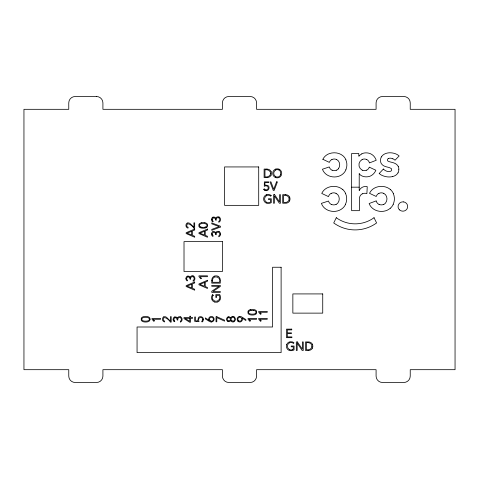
<?xml version="1.0" encoding="UTF-8"?>
<svg xmlns="http://www.w3.org/2000/svg" width="479" height="479" viewBox="0 0 479 479"><rect width="100%" height="100%" fill="white"/><g stroke="black" fill="none" stroke-linecap="round" stroke-linejoin="round"><path stroke-width="0.72" d="M361.819 153.915A9.394 9.394 0 0 0 358.873 156.256L358.765 153.496L351.646 153.496L351.646 210.67L359.394 210.67L359.394 198.605A5.993 5.993 0 0 1 359.693 196.965A5.227 5.227 0 0 1 360.519 195.318A5.383 5.383 0 0 1 362.304 193.869M203.437 319.499L203.012 321.068A2.814 2.814 0 0 1 202.054 321.966L201.659 321.211A1.916 1.916 0 0 0 202.377 320.583A1.808 1.808 0 0 0 202.683 319.691M336.318 217.676L333.719 222.963A36.548 36.548 0 0 0 376.602 222.957L374.009 217.676M338.33 168.824C340.641 166.039 339.994 161.106 336.599 159.489M248.906 311.314L248.823 311.41A1.251 1.251 0 0 0 248.607 311.853L248.607 312.637A1.257 1.257 0 0 0 248.906 313.182A2.269 2.269 0 0 0 249.415 313.589L249.798 313.775A4.946 4.946 0 0 0 251.008 314.068A10.346 10.346 0 0 0 253.619 314.08A4.85 4.85 0 0 0 254.822 313.781L255.073 313.655A2.281 2.281 0 0 0 255.702 313.182M379.218 173.452L383.416 169.027M271.186 195.612L270.581 196.216A3.131 3.131 0 0 0 269.671 195.552A3.072 3.072 0 0 0 269.204 195.372L268.497 195.24A4.515 4.515 0 0 0 267.911 195.228L267.336 195.3A3.209 3.209 0 0 0 266.635 195.528M390.337 208.197C384.002 213.909 372.141 211.832 369.147 203.515L376.141 200.899M206.299 227.633L206.599 227.459A2.742 2.742 0 0 0 207.317 226.777L207.557 224.537A1.916 1.916 0 0 0 207.317 224.094A2.79 2.79 0 0 0 206.455 223.322L206.299 223.232A5.012 5.012 0 0 0 204.862 222.777M388.319 158.579L387.93 158.818A1.347 1.347 0 0 0 387.517 159.423L387.445 159.752A2.006 2.006 0 0 0 387.433 160.112L387.469 160.333A1.287 1.287 0 0 0 387.816 160.98L388.978 161.573A22.591 22.591 0 0 0 390.565 162.028L391.582 162.273A17.172 17.172 0 0 1 394.163 163.052A9.203 9.203 0 0 1 396.516 164.369A6.449 6.449 0 0 1 398.205 166.381M205.731 226.962L205.988 226.842A2.281 2.281 0 0 0 206.617 226.369A1.263 1.263 0 0 0 206.91 225.825L206.91 225.04A1.269 1.269 0 0 0 206.611 224.501A2.227 2.227 0 0 0 206.108 224.094L205.731 223.909A5.03 5.03 0 0 0 204.533 223.609A9.67 9.67 0 0 0 201.922 223.603A5.131 5.131 0 0 0 200.707 223.903L200.45 224.028A2.329 2.329 0 0 0 199.815 224.501L199.737 224.597A1.251 1.251 0 0 0 199.521 225.04L199.521 225.825A1.257 1.257 0 0 0 199.821 226.369A2.269 2.269 0 0 0 200.33 226.777L200.713 226.962M292.525 349.682L293.214 349.365L293.214 346.772L291.226 346.772L291.226 346.018L294.082 346.018L294.082 349.862A5.55 5.55 0 0 1 292.777 350.43A6.724 6.724 0 0 1 290.903 350.688L290.43 350.67A4.503 4.503 0 0 1 289.322 350.436A4.287 4.287 0 0 1 286.771 348.011A4.503 4.503 0 0 1 286.502 346.916L286.472 346.688A5.508 5.508 0 0 1 286.454 345.964L286.502 345.497A4.437 4.437 0 0 1 286.711 344.617M232.189 316.613L232.572 316.529A2.982 2.982 0 0 1 233.129 316.499L233.267 316.511A2.179 2.179 0 0 1 234.009 316.721M250.283 309.668L250.679 309.584A9.652 9.652 0 0 1 253.948 309.584A5.012 5.012 0 0 1 255.391 310.039L255.541 310.135A2.79 2.79 0 0 1 256.409 310.907A1.916 1.916 0 0 1 256.642 311.35L256.403 313.589A2.742 2.742 0 0 1 255.684 314.272L255.385 314.452A4.748 4.748 0 0 1 254.145 314.865L253.948 314.907A10.083 10.083 0 0 1 250.679 314.907A4.892 4.892 0 0 1 249.236 314.458L249.08 314.362A2.844 2.844 0 0 1 248.212 313.589A1.892 1.892 0 0 1 247.972 313.146L247.972 311.35A1.904 1.904 0 0 1 248.212 310.907A2.844 2.844 0 0 1 249.08 310.135L249.236 310.051A4.73 4.73 0 0 1 250.283 309.668M201.593 222.771L201.198 222.849A4.73 4.73 0 0 0 200.15 223.232L199.994 223.322A2.844 2.844 0 0 0 199.126 224.094A1.904 1.904 0 0 0 198.887 224.537L198.887 226.333A1.892 1.892 0 0 0 199.126 226.771A2.844 2.844 0 0 0 199.994 227.549L200.15 227.633M192.109 275.838L191.361 276.024A1.82 1.82 0 0 0 190.905 276.323L190.774 276.449A2.215 2.215 0 0 0 190.301 277.203L190.127 277.395A2 2 0 0 0 189.612 276.599L189.492 276.491A1.778 1.778 0 0 0 188.918 276.173L188.409 276.078A2.808 2.808 0 0 0 187.948 276.084L187.696 276.12A2.054 2.054 0 0 0 187.349 276.221M266.941 169.075L264.109 169.075L264.109 177.607L266.941 177.607M359.226 173.715L359.208 190.576A7.748 7.748 0 0 1 361.753 187.624A6.7 6.7 0 0 1 365.579 186.499L366.447 186.529A3.916 3.916 0 0 1 367.237 186.666L366.902 193.522A6.041 6.041 0 0 0 365.824 193.324L364.92 193.288A5.712 5.712 0 0 0 362.28 193.815M351.646 187.175L359.13 187.175M285.55 194.684L282.712 194.684L282.712 203.222L285.55 203.222A4.556 4.556 0 0 0 289.699 200.857M308.35 350.478L305.512 350.478L305.512 341.94L308.35 341.94A4.539 4.539 0 0 1 312.553 344.407M266.204 190.63L264.642 190.211M322.888 159.321L329.36 162.387A5.323 5.323 0 0 1 331.929 159.465M383.763 193.336C387.283 195.007 387.954 200.114 385.559 202.994A5.275 5.275 0 0 1 383.811 204.383M336.06 193.336C339.581 195.007 340.246 200.114 337.857 202.994A5.275 5.275 0 0 1 336.108 204.383M242.176 318.14L245.901 320.535L245.901 319.535L242.152 317.212A7.604 7.604 0 0 0 241.069 316.667A3.311 3.311 0 0 0 239.835 316.439M209.078 320.307L205.353 317.906L205.353 318.912L209.101 321.235A7.604 7.604 0 0 0 210.191 321.78A3.317 3.317 0 0 0 211.568 322.002M174.524 320.894C175.296 321.223 174.278 322.259 173.877 321.385A2.383 2.383 0 0 1 173.458 320.828A2.682 2.682 0 0 1 173.206 320.17L173.147 319.81A3.467 3.467 0 0 1 173.129 319.301M390.565 189.696C384.487 184.223 373.075 185.577 369.507 193.306L376.219 196.486A5.532 5.532 0 0 1 378.931 193.3M342.862 189.696C336.755 184.187 325.247 185.601 321.744 193.426L328.474 196.618A5.55 5.55 0 0 1 331.223 193.294M212.682 294.675L213.287 295.28M242.152 318.164L242.362 318.619A2.688 2.688 0 0 1 237.865 321.235M209.101 320.283L208.898 319.828M263.743 189.247L264.498 188.858A1.916 1.916 0 0 0 265.127 189.57A1.808 1.808 0 0 0 266.019 189.882M211.754 280.317L211.754 283.149L220.292 283.149L220.292 280.317A4.556 4.556 0 0 0 217.927 276.161M188.181 276.928A2.054 2.054 0 0 1 188.475 276.934L188.75 276.988A1.323 1.323 0 0 1 189.48 277.509A1.856 1.856 0 0 1 189.75 278.143A3.694 3.694 0 0 1 189.834 278.964L190.582 279.287L190.582 278.916A3.694 3.694 0 0 1 190.672 278.095A2.179 2.179 0 0 1 190.965 277.383A1.539 1.539 0 0 1 191.504 276.886L192.085 276.706A2.269 2.269 0 0 1 192.426 276.7A1.772 1.772 0 0 1 193.091 276.85A1.886 1.886 0 0 1 194.139 278.491A2.275 2.275 0 0 1 194.133 278.892A1.97 1.97 0 0 1 193.809 279.736A1.838 1.838 0 0 1 193.139 280.335L193.151 281.281L193.899 280.832A2.688 2.688 0 0 0 194.785 279.461L194.869 279.035A3.622 3.622 0 0 0 194.899 278.58A2.754 2.754 0 0 0 193.444 275.994M186.708 278.874A1.688 1.688 0 0 1 188.169 276.856M186.678 278.88A1.712 1.712 0 0 0 187.325 280.035C188.109 280.347 187.079 281.401 186.678 280.526A2.383 2.383 0 0 1 186.259 279.964A2.682 2.682 0 0 1 186.014 279.305L185.948 278.946A3.467 3.467 0 0 1 185.93 278.443M185.978 278.437A2.485 2.485 0 0 1 187.301 276.144M192.109 275.838A3.096 3.096 0 0 1 192.618 275.844L192.899 275.886A2.275 2.275 0 0 1 193.408 276.054M213.263 295.309A3.072 3.072 0 0 0 212.442 296.657L212.317 297.363A4.515 4.515 0 0 0 212.305 297.95L212.377 298.531A3.209 3.209 0 0 0 212.598 299.225M212.67 294.699A3.856 3.856 0 0 0 211.706 296.375L211.562 298.231A4.443 4.443 0 0 0 211.874 299.531A4.335 4.335 0 0 0 214.43 301.962M214.436 301.95A4.437 4.437 0 0 0 215.316 302.159L215.784 302.207A5.508 5.508 0 0 0 216.502 302.189L216.736 302.165A4.503 4.503 0 0 0 217.819 301.878M217.825 301.89A4.287 4.287 0 0 0 220.268 299.345A4.503 4.503 0 0 0 220.484 298.237L220.508 297.758A6.724 6.724 0 0 0 220.25 295.884A5.55 5.55 0 0 0 219.681 294.579L215.831 294.579L215.831 297.435L216.592 297.435L216.592 295.447L219.184 295.447L219.496 296.136A5.209 5.209 0 0 1 219.735 297.746L219.663 298.531A3.209 3.209 0 0 1 219.436 299.225M219.364 299.189A3.73 3.73 0 0 1 212.682 299.189M211.802 280.311A4.539 4.539 0 0 1 214.227 276.108M214.281 276.221A4.263 4.263 0 0 1 217.879 276.263M215.37 233.638A3.694 3.694 0 0 1 215.442 234.459L216.191 234.788L216.191 234.411A3.694 3.694 0 0 1 216.28 233.59A2.179 2.179 0 0 1 216.574 232.878A1.539 1.539 0 0 1 217.113 232.381L217.7 232.207A2.269 2.269 0 0 1 218.035 232.195A1.772 1.772 0 0 1 218.705 232.345A1.886 1.886 0 0 1 219.753 233.986A2.275 2.275 0 0 1 219.741 234.393A1.97 1.97 0 0 1 219.418 235.231A1.838 1.838 0 0 1 218.753 235.83L218.759 236.776L219.508 236.327A2.688 2.688 0 0 0 220.394 234.955L220.484 234.53A3.622 3.622 0 0 0 220.508 234.075M215.358 233.638A1.856 1.856 0 0 0 215.095 233.004A1.323 1.323 0 0 0 214.358 232.483L214.083 232.435A2.054 2.054 0 0 0 213.79 232.423A1.688 1.688 0 0 0 212.317 234.369M212.287 234.375A1.712 1.712 0 0 0 212.933 235.53C213.718 235.848 212.694 236.901 212.293 236.021A2.383 2.383 0 0 1 211.868 235.458A2.682 2.682 0 0 1 211.622 234.806L211.562 234.441A3.467 3.467 0 0 1 211.538 233.938M211.586 233.932A2.485 2.485 0 0 1 212.916 231.638M212.957 231.716A2.054 2.054 0 0 1 213.305 231.614L213.562 231.579A2.808 2.808 0 0 1 214.017 231.573L214.526 231.674A1.778 1.778 0 0 1 215.101 231.986L215.227 232.099A2 2 0 0 1 215.736 232.89L215.909 232.698A2.215 2.215 0 0 1 216.382 231.944L216.514 231.818A1.82 1.82 0 0 1 216.969 231.519L217.717 231.333A3.096 3.096 0 0 1 218.226 231.339L218.508 231.381A2.275 2.275 0 0 1 219.023 231.549M219.053 231.489A2.754 2.754 0 0 1 220.478 234.069M215.37 219.137A3.694 3.694 0 0 1 215.442 219.951L216.191 220.28L216.191 219.909A3.694 3.694 0 0 1 216.28 219.089A2.179 2.179 0 0 1 216.574 218.376A1.539 1.539 0 0 1 217.113 217.873L217.7 217.7A2.269 2.269 0 0 1 218.035 217.694A1.772 1.772 0 0 1 218.705 217.843M215.358 219.137A1.856 1.856 0 0 0 215.095 218.502A1.323 1.323 0 0 0 214.358 217.981L214.083 217.927A2.054 2.054 0 0 0 213.79 217.921M212.317 219.861A1.688 1.688 0 0 1 213.778 217.849M212.287 219.867A1.712 1.712 0 0 0 212.933 221.023C213.718 221.34 212.694 222.394 212.293 221.514A2.383 2.383 0 0 1 211.868 220.957A2.682 2.682 0 0 1 211.622 220.298L211.562 219.939A3.467 3.467 0 0 1 211.538 219.43M211.586 219.43A2.485 2.485 0 0 1 212.916 217.131M212.957 217.215A2.054 2.054 0 0 1 213.305 217.113L213.562 217.071A2.808 2.808 0 0 1 214.017 217.065L214.526 217.167A1.778 1.778 0 0 1 215.101 217.484L215.227 217.592A2 2 0 0 1 215.736 218.388L215.909 218.19A2.215 2.215 0 0 1 216.382 217.442L216.514 217.316A1.82 1.82 0 0 1 216.969 217.011L217.717 216.825A3.096 3.096 0 0 1 218.226 216.831L218.508 216.873A2.275 2.275 0 0 1 219.023 217.041M219.053 216.981A2.754 2.754 0 0 1 220.478 219.568A3.622 3.622 0 0 1 220.484 220.023L220.394 220.448A2.688 2.688 0 0 1 219.508 221.825L218.759 222.268L218.753 221.322A1.838 1.838 0 0 0 219.418 220.729A1.97 1.97 0 0 0 219.741 219.885A2.275 2.275 0 0 0 219.759 219.478A1.886 1.886 0 0 0 218.711 217.825M201.593 222.771A9.652 9.652 0 0 1 204.862 222.771M206.299 227.639A4.748 4.748 0 0 1 205.06 228.052L204.862 228.094A10.083 10.083 0 0 1 201.593 228.094A4.892 4.892 0 0 1 200.15 227.645M201.922 227.256A4.946 4.946 0 0 1 200.707 226.962M204.533 227.268A10.346 10.346 0 0 1 201.922 227.262M205.736 226.962A4.85 4.85 0 0 1 204.533 227.256M187.211 223.034A2.617 2.617 0 0 0 185.972 225.471A2.623 2.623 0 0 0 188.007 228.13L188.181 227.238L187.72 227.088A1.898 1.898 0 0 1 187.091 226.633L186.99 226.513A1.587 1.587 0 0 1 186.726 225.962C186.505 220.544 193.863 227.01 193.779 228.309L194.684 228.309L194.684 222.849L193.911 222.849L193.911 227.369L190.654 224.088A13.514 13.514 0 0 0 190.301 223.765A3.581 3.581 0 0 0 189.043 223.016A2.557 2.557 0 0 0 188.002 222.927L187.612 222.992A2.012 2.012 0 0 0 187.259 223.118M286.699 344.617A4.335 4.335 0 0 1 289.13 342.048A4.443 4.443 0 0 1 290.436 341.743L292.286 341.892A3.856 3.856 0 0 1 292.687 342.024A3.826 3.826 0 0 1 293.992 342.862L293.382 343.473A3.072 3.072 0 0 0 292.004 342.629L291.298 342.497A4.515 4.515 0 0 0 290.711 342.485L290.136 342.557A3.209 3.209 0 0 0 289.436 342.784M292.531 349.688A5.209 5.209 0 0 1 290.915 349.915L290.136 349.844A3.209 3.209 0 0 1 289.436 349.622M289.472 349.544A3.73 3.73 0 0 1 289.478 342.862M312.446 344.467A4.263 4.263 0 0 1 312.398 348.059M312.5 348.113A4.556 4.556 0 0 1 308.35 350.436M163.734 316.841A2.617 2.617 0 0 0 162.495 319.277A2.623 2.623 0 0 0 164.531 321.936L164.71 321.044L164.243 320.9A1.898 1.898 0 0 1 163.614 320.439L163.519 320.319A1.587 1.587 0 0 1 163.249 319.768C163.07 314.248 170.332 320.948 170.302 322.116L171.207 322.116L171.207 316.655L170.434 316.655L170.434 321.175L167.177 317.9A13.514 13.514 0 0 0 166.824 317.571A3.581 3.581 0 0 0 165.566 316.823A2.557 2.557 0 0 0 164.525 316.739L164.135 316.799A2.012 2.012 0 0 0 163.788 316.924M175.374 317.793A2.054 2.054 0 0 1 175.667 317.799L175.943 317.852A1.323 1.323 0 0 1 176.673 318.373A1.856 1.856 0 0 1 176.943 319.008A3.694 3.694 0 0 1 177.026 319.822L177.781 320.152L177.781 319.78A3.694 3.694 0 0 1 177.871 318.96A2.179 2.179 0 0 1 178.164 318.248A1.539 1.539 0 0 1 178.703 317.745L179.284 317.571A2.269 2.269 0 0 1 179.619 317.565A1.772 1.772 0 0 1 180.29 317.715A1.886 1.886 0 0 1 181.337 319.349A2.275 2.275 0 0 1 181.325 319.756A1.97 1.97 0 0 1 181.002 320.601A1.838 1.838 0 0 1 180.338 321.193L180.344 322.139L181.092 321.696A2.688 2.688 0 0 0 181.978 320.319L182.068 319.894A3.622 3.622 0 0 0 182.092 319.439A2.754 2.754 0 0 0 180.637 316.853M173.901 319.733A1.688 1.688 0 0 1 175.368 317.721M174.518 320.894A1.712 1.712 0 0 1 173.877 319.738M173.17 319.301A2.485 2.485 0 0 1 174.5 317.002M174.542 317.086A2.054 2.054 0 0 1 174.895 316.984L175.146 316.942A2.808 2.808 0 0 1 175.601 316.936L176.11 317.038A1.778 1.778 0 0 1 176.685 317.355L176.811 317.463A2 2 0 0 1 177.32 318.26L177.493 318.062A2.215 2.215 0 0 1 177.966 317.314L178.098 317.188A1.82 1.82 0 0 1 178.553 316.882L179.302 316.697A3.096 3.096 0 0 1 179.811 316.703L180.092 316.745A2.275 2.275 0 0 1 180.607 316.912M198.599 319.559A3.814 3.814 0 0 0 199.096 321.433L194.684 321.355L194.684 317.002L195.456 317.002L195.456 320.565C199.857 322.726 196.324 316.415 200.432 316.673A2.886 2.886 0 0 1 203.521 319.499M198.623 319.559A2.072 2.072 0 0 1 200.767 317.493A2.072 2.072 0 0 1 202.767 319.697M208.742 319.864A2.736 2.736 0 0 1 210.874 316.487A2.736 2.736 0 0 1 214.107 318.828A2.736 2.736 0 0 1 211.562 321.906M255.702 313.182A1.263 1.263 0 0 0 255.996 312.637L255.996 311.853A1.269 1.269 0 0 0 255.696 311.314A2.227 2.227 0 0 0 255.193 310.907L254.816 310.721A5.03 5.03 0 0 0 253.619 310.422M251.008 310.416A9.67 9.67 0 0 1 253.619 310.41M251.008 310.422A5.131 5.131 0 0 0 249.793 310.721L249.535 310.841A2.329 2.329 0 0 0 248.9 311.314M237.949 321.152A2.814 2.814 0 0 1 239.835 316.356M232.153 316.643A2.167 2.167 0 0 0 231.483 316.99L231.243 317.2A2.167 2.167 0 0 0 230.764 317.942L230.71 318.116A2 2 0 0 0 228.836 316.87M233.968 316.799A2.778 2.778 0 0 1 233.968 321.672M234.009 321.75A2.179 2.179 0 0 1 233.267 321.96L233.129 321.972A2.377 2.377 0 0 1 230.662 320.373M230.716 320.367A2 2 0 0 1 228.758 321.601M228.758 321.643A2.287 2.287 0 0 1 227.812 321.457M227.848 321.391A2.407 2.407 0 0 1 227.95 317.032M227.92 316.966A2.287 2.287 0 0 1 228.836 316.829M285.55 194.731A4.539 4.539 0 0 1 289.753 197.15M289.645 197.204A4.263 4.263 0 0 1 289.597 200.803M271.162 195.594A3.856 3.856 0 0 0 269.485 194.636L267.635 194.486A4.443 4.443 0 0 0 266.33 194.803M266.33 194.791A4.335 4.335 0 0 0 263.899 197.36A4.437 4.437 0 0 0 263.701 198.24L263.654 198.707A5.508 5.508 0 0 0 263.672 199.432L263.695 199.659A4.503 4.503 0 0 0 263.983 200.749A4.287 4.287 0 0 0 266.516 203.192A4.503 4.503 0 0 0 267.629 203.413L268.102 203.437A6.724 6.724 0 0 0 269.976 203.18A5.55 5.55 0 0 0 271.282 202.605L271.282 198.761L268.426 198.761L268.426 199.515L270.413 199.515L270.413 202.108L269.725 202.425A5.209 5.209 0 0 1 268.114 202.659L267.336 202.587A3.209 3.209 0 0 1 266.635 202.366M266.671 202.288A3.73 3.73 0 0 1 266.677 195.606M266.15 185.792A3.814 3.814 0 0 0 264.276 186.295L264.348 181.876L268.701 181.876L268.701 182.649L265.144 182.649C262.983 187.049 269.294 183.517 269.036 187.63A2.886 2.886 0 0 1 266.204 190.714M266.15 185.822A2.072 2.072 0 0 1 268.21 187.966A2.072 2.072 0 0 1 266.013 189.965M264.612 190.235A2.886 2.886 0 0 1 263.695 189.253M278.754 169.829A3.862 3.862 0 0 1 280.425 174.721M278.706 169.919A3.209 3.209 0 0 0 278.006 169.692L276.449 169.692A3.209 3.209 0 0 0 275.748 169.919M275.79 176.673A3.73 3.73 0 0 1 275.79 169.997M275.748 176.751A3.209 3.209 0 0 0 276.449 176.979L278.006 176.979A3.209 3.209 0 0 0 278.706 176.751A3.455 3.455 0 0 0 280.526 174.763M275.461 177.493A4.443 4.443 0 0 0 276.76 177.805A5.161 5.161 0 0 0 277.694 177.805A4.443 4.443 0 0 0 278.79 177.571A4.335 4.335 0 0 0 281.353 175.14A4.437 4.437 0 0 0 281.628 174.051L281.658 173.817A5.401 5.401 0 0 0 281.658 172.865L281.628 172.632A4.437 4.437 0 0 0 281.418 171.751A4.335 4.335 0 0 0 279 169.183M275.455 177.499A4.335 4.335 0 0 1 273.024 174.937A4.437 4.437 0 0 1 272.832 174.051L272.802 173.817A5.401 5.401 0 0 1 272.802 172.865L272.826 172.632A4.437 4.437 0 0 1 273.114 171.542A4.335 4.335 0 0 1 275.664 169.105M275.664 169.111A4.443 4.443 0 0 1 276.76 168.877A5.161 5.161 0 0 1 277.694 168.877A4.443 4.443 0 0 1 278.994 169.189M266.947 169.117A4.539 4.539 0 0 1 271.15 171.542M271.036 171.596A4.263 4.263 0 0 1 270.994 175.194M271.096 175.248A4.556 4.556 0 0 1 266.947 177.565M342.874 189.684A11.64 11.64 0 0 1 345.688 193.624M345.628 193.648A12.825 12.825 0 0 1 345.479 204.282M345.563 204.317A11.825 11.825 0 0 1 342.647 208.215C336.252 213.933 324.307 211.802 321.391 203.377L328.48 201.03A5.676 5.676 0 0 0 331.402 204.491M336.09 204.341A5.473 5.473 0 0 1 331.444 204.401M331.264 193.378A5.473 5.473 0 0 1 336.042 193.378M366.663 159.501A5.107 5.107 0 0 1 368.423 160.884A5.64 5.64 0 0 1 369.333 162.638L369.429 162.932L376.195 160.279A11.951 11.951 0 0 0 374.213 156.621A10.227 10.227 0 0 0 370.632 153.819A10.502 10.502 0 0 0 366.16 152.879A9.023 9.023 0 0 0 361.777 153.837M362.076 159.531A5.221 5.221 0 0 1 366.651 159.531M362.226 170.153A5.928 5.928 0 0 1 362.106 159.579M366.651 170.129A5.215 5.215 0 0 1 362.202 170.189M366.669 170.165A5 5 0 0 0 368.417 168.758A5.784 5.784 0 0 0 369.273 167.135L375.853 170.255A11.059 11.059 0 0 1 370.704 175.907A10.239 10.239 0 0 1 366.118 176.835A9.622 9.622 0 0 1 361.908 175.919A7.221 7.221 0 0 1 359.196 173.733M390.577 189.684A11.64 11.64 0 0 1 393.397 193.624M393.331 193.648A12.825 12.825 0 0 1 393.187 204.282M393.265 204.317A11.825 11.825 0 0 1 390.355 208.215M379.105 204.491A5.676 5.676 0 0 1 376.207 201.024M383.793 204.341A5.473 5.473 0 0 1 379.146 204.401M378.967 193.378A5.473 5.473 0 0 1 383.745 193.378M322.84 159.291A11.55 11.55 0 0 1 329.408 153.603C333.977 152.005 339.497 152.693 343.168 155.974A11.215 11.215 0 0 1 345.898 159.77M345.844 159.788A12.466 12.466 0 0 1 345.832 169.794M345.898 169.823A11.394 11.394 0 0 1 343.18 173.673C337.066 179.415 325.319 177.452 322.439 169.237L329.271 166.931A5.91 5.91 0 0 0 330.384 168.931A5.071 5.071 0 0 0 332.115 170.225M336.623 170.123A5.287 5.287 0 0 1 332.133 170.183M338.336 168.83A5.083 5.083 0 0 1 336.641 170.165M331.965 159.537A5.287 5.287 0 0 1 336.575 159.537M374.045 217.723A32.159 32.159 0 0 1 336.282 217.723M399.468 209.826A5.012 5.012 0 0 0 403.132 211.131A4.73 4.73 0 0 0 405.875 210.137A5.263 5.263 0 0 0 406.39 209.652L406.551 209.479A4.323 4.323 0 0 0 407.569 207.233L407.593 206.994A5.377 5.377 0 0 0 407.593 206.024L407.569 205.79A4.359 4.359 0 0 0 406.396 203.371A5.233 5.233 0 0 0 406.048 203.048A4.73 4.73 0 0 0 403.372 201.893M399.462 209.85A4.503 4.503 0 0 1 399.504 203.288A5.179 5.179 0 0 1 401.139 202.216A4.76 4.76 0 0 1 403.366 201.91M392.858 158.765A8.43 8.43 0 0 1 395.013 160.214L399.115 155.98A10.921 10.921 0 0 0 394.977 153.603A16.064 16.064 0 0 0 389.99 152.783A13.137 13.137 0 0 0 386.679 153.22A10.011 10.011 0 0 0 383.643 154.555A7.407 7.407 0 0 0 381.41 156.914M388.301 158.531A5.329 5.329 0 0 1 392.816 158.842M398.235 166.363A6.029 6.029 0 0 1 398.809 169.207M398.797 169.213A7.413 7.413 0 0 1 398.031 172.865M397.971 172.835A7.179 7.179 0 0 1 395.72 175.242A9.796 9.796 0 0 1 392.588 176.547M392.594 176.589A16.106 16.106 0 0 1 383.685 176.032A11.598 11.598 0 0 1 379.194 173.482M383.404 169.039A8.46 8.46 0 0 0 385.888 170.841A6.922 6.922 0 0 0 388.984 171.584A4.119 4.119 0 0 0 390.78 171.147L391.086 170.967A1.431 1.431 0 0 0 391.553 170.35L391.636 169.249A1.467 1.467 0 0 0 391.331 168.614L389.774 167.752A26.477 26.477 0 0 0 387.445 167.099L387.158 167.021A17.609 17.609 0 0 1 384.787 166.291A6.85 6.85 0 0 1 381.08 163.171A6.011 6.011 0 0 1 380.571 160.405A6.957 6.957 0 0 1 381.356 156.884M212.526 280.437L212.526 282.281L219.52 282.281C221.753 276.754 212.46 274.437 212.526 280.437M270.509 173.338C270.629 176.158 267.342 177.404 264.977 176.835L264.977 169.847C267.342 169.279 270.629 170.524 270.509 173.338M289.118 198.953C289.232 201.773 285.945 203.012 283.58 202.449L283.58 195.456C285.945 194.887 289.232 196.133 289.118 198.953M311.919 346.209C312.033 349.029 308.745 350.269 306.38 349.706L306.38 342.713C308.745 342.144 312.033 343.389 311.919 346.209M150.083 319.236L149.699 320.583A2.742 2.742 0 0 1 148.981 321.265L148.676 321.445A4.748 4.748 0 0 1 147.442 321.858L147.245 321.9A10.083 10.083 0 0 1 143.969 321.9A4.892 4.892 0 0 1 142.526 321.451L142.377 321.355A2.844 2.844 0 0 1 141.503 320.583A1.892 1.892 0 0 1 141.263 320.14L141.263 318.343A1.904 1.904 0 0 1 141.503 317.9A2.844 2.844 0 0 1 142.377 317.128L142.526 317.038A4.73 4.73 0 0 1 143.574 316.661L143.969 316.577A9.652 9.652 0 0 1 147.245 316.577A5.012 5.012 0 0 1 148.682 317.032L148.831 317.128A2.79 2.79 0 0 1 149.699 317.9A1.916 1.916 0 0 1 149.933 318.343L150.083 319.236M149.334 319.236L149.286 319.631A1.263 1.263 0 0 1 148.993 320.176A2.281 2.281 0 0 1 148.364 320.649L148.113 320.768A4.85 4.85 0 0 1 146.909 321.062A10.346 10.346 0 0 1 144.299 321.068A4.946 4.946 0 0 1 143.089 320.774L142.712 320.583A2.269 2.269 0 0 1 142.197 320.176A1.257 1.257 0 0 1 141.898 319.631L141.898 318.846A1.251 1.251 0 0 1 142.113 318.403L142.197 318.307A2.329 2.329 0 0 1 142.832 317.834L143.089 317.715A5.131 5.131 0 0 1 144.299 317.415A9.67 9.67 0 0 1 146.909 317.403A5.03 5.03 0 0 1 148.113 317.715L148.484 317.9A2.227 2.227 0 0 1 148.993 318.307A1.269 1.269 0 0 1 149.286 318.846L149.334 319.236M276.515 181.876L273.743 189.295L270.946 181.876L270.006 181.876L273.264 190.414L274.18 190.414L277.443 181.876L276.515 181.876M201.336 278.239L200.737 278.772L198.953 276.599L198.953 275.826L207.485 275.826L207.485 276.694L200.024 276.694L201.336 278.239M154.388 320.828L153.783 321.355L151.999 319.188L151.999 318.415L160.537 318.415L160.537 319.283L153.07 319.283L154.388 320.828M250.421 320.828L249.822 321.355L248.038 319.188L248.038 318.415L256.57 318.415L256.57 319.283L249.11 319.283L250.421 320.828M261.097 313.835L260.492 314.362L258.708 312.194L258.708 311.422L267.246 311.422L267.246 312.29L259.78 312.29L261.097 313.835M261.097 320.828L260.492 321.355L258.708 319.188L258.708 318.415L267.246 318.415L267.246 319.283L259.78 319.283L261.097 320.828M219.029 286.304L211.754 291.274L211.754 292.358L220.292 292.358L220.292 291.489L212.951 291.489L220.292 286.502L220.292 285.412L211.754 285.412L211.754 286.28L219.029 286.304M194.684 229.046L186.145 232.71L186.145 233.554L194.684 237.243L194.684 236.291L192.438 235.363L192.438 230.95L194.684 230.01L194.684 229.046M207.485 229.046L198.953 232.71L198.953 233.554L207.485 237.243L207.485 236.291L205.246 235.363L205.246 230.95L207.485 230.01L207.485 229.046M194.684 281.987L186.145 285.658L186.145 286.502L194.684 290.19L194.684 289.238L192.438 288.31L192.438 283.897L194.684 282.957L194.684 281.987M207.485 280.269L198.953 283.933L198.953 284.777L207.485 288.466L207.485 287.514L205.246 286.586L205.246 282.173L207.485 281.233L207.485 280.269M191.642 231.279L187.109 233.159L191.642 235.039L191.642 231.279M204.449 231.279L199.917 233.159L204.449 235.039L204.449 231.279M191.642 284.221L187.109 286.101L191.642 287.981L191.642 284.221M204.449 282.496L199.917 284.376L204.449 286.256L204.449 282.496M220.292 227.082L211.754 230.339L211.754 229.393L219.172 226.621L211.754 223.825L211.754 222.897L220.292 226.166L220.292 227.082M96.513 96.513L75.167 96.513A6.401 6.401 0 0 0 68.766 102.913L68.766 109.314L23.95 109.314L23.95 369.686L68.766 369.686L68.766 376.087A6.401 6.401 0 0 0 75.167 382.487L96.513 382.487A6.401 6.401 0 0 0 102.913 376.087L102.913 369.686L222.43 369.686L222.43 376.087A6.401 6.401 0 0 0 228.83 382.487L250.17 382.487A6.401 6.401 0 0 0 256.57 376.087L256.57 369.686L376.087 369.686L376.087 376.087A6.401 6.401 0 0 0 382.487 382.487L403.833 382.487A6.401 6.401 0 0 0 410.234 376.087L410.234 369.686L455.05 369.686L455.05 109.314L410.234 109.314L410.234 102.913A6.401 6.401 0 0 0 403.833 96.513L382.487 96.513A6.401 6.401 0 0 0 376.087 102.913L376.087 109.314L256.57 109.314L256.57 102.913A6.401 6.401 0 0 0 250.17 96.513L228.83 96.513A6.401 6.401 0 0 0 222.43 102.913L222.43 109.314L102.913 109.314L102.913 102.913A6.401 6.401 0 0 0 96.513 96.513M258.708 166.937L224.561 166.937L224.561 205.353L258.708 205.353L258.708 166.937M274.587 194.684L273.503 194.684L273.503 203.222L274.371 203.222L274.371 195.875L279.359 203.222L280.449 203.222L280.449 194.684L279.58 194.684L279.58 201.952L274.587 194.684M222.43 241.632L184.014 241.632L184.014 271.515L222.43 271.515L222.43 241.632M281.113 267.246L272.581 267.246L272.581 327.001L137.06 327.001L137.06 352.61L281.113 352.61L281.113 267.246M322.732 293.92L292.855 293.92L292.855 313.128L322.732 313.128L322.732 293.92M190.486 316.224L189.726 316.224L189.726 317.475L184.014 317.475L184.014 318.607L189.642 322.223L190.486 322.223L190.486 318.319L192.546 318.319L192.546 317.475L190.486 317.475L190.486 316.224M216.819 316.727L216.023 316.727L216.023 321.792L216.795 321.792L216.795 317.607L224.561 321.14L224.561 320.164L216.819 316.727M189.726 318.319L184.99 318.343L189.726 321.319L189.726 318.319M291.747 329.133L286.454 329.133L286.454 337.671L291.891 337.671L291.891 336.899L287.322 336.899L287.322 333.606L291.454 333.606L291.454 332.851L287.322 332.851L287.322 329.905L291.747 329.905L291.747 329.133M297.387 341.94L296.303 341.94L296.303 350.478L297.172 350.478L297.172 343.132L302.165 350.478L303.249 350.478L303.249 341.94L302.381 341.94L302.381 349.209L297.387 341.94M210.359 320.876A1.958 1.958 0 0 0 213.383 319.343A1.958 1.958 0 0 0 210.538 317.493A1.958 1.958 0 0 0 210.359 320.876M238.758 320.846A1.958 1.958 0 0 0 241.781 319.319A1.958 1.958 0 0 0 238.949 317.463A1.958 1.958 0 0 0 238.758 320.846M231.974 320.852A1.868 1.868 0 0 0 234.776 319.236A1.868 1.868 0 0 0 231.974 317.619A1.868 1.868 0 0 0 231.974 320.852M227.92 320.559A1.575 1.575 0 0 0 230.351 319.319A1.575 1.575 0 0 0 228.064 317.834A1.575 1.575 0 0 0 227.92 320.559"/></g></svg>
